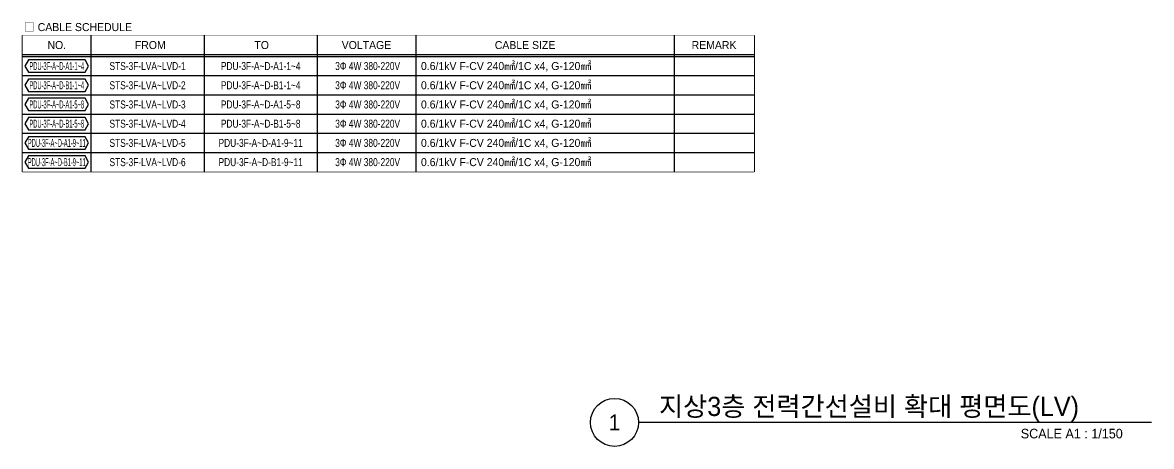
# Model space of a CAD drawing. Header units: millimetres. Extents: x 33932 to 374132, y 182625 to 847314.
# Drawn here: x 268590 to 321461, y 182625 to 202474 of the extents above; entities that cross this region are included whole.
import ezdxf
from ezdxf.enums import TextEntityAlignment as Align

# ---------------------------------------------------------------- set-up
doc = ezdxf.new("R2010")
doc.units = ezdxf.units.MM
doc.header["$LTSCALE"] = 150
for name, color, linetype in [('-----26 Electrical Cable Tray_HV_발전기 B', 103, 'Continuous'), ('-----29 Cable Schedule', 1, 'Continuous'), ('-----29 Indicator', 1, 'Continuous'), ('-----29 주기', 1, 'Continuous'), ('-----30 Text', 2, 'Continuous'), ('-----41 Drawing Title', 2, 'Continuous')]:
    doc.layers.add(name, color=color, linetype=linetype)
doc.styles.add('ELEC', font='')
doc.styles.get('ELEC').set_extended_font_data('Dotum')

msp = doc.modelspace()

# ---------------------------------------------------------------- linework, layer by layer
at = {"layer": '-----29 Cable Schedule', "color": 3}
msp.add_lwpolyline([(268590, 201872), (302851, 201872), (302851, 195489), (268590, 195489)], close=True, dxfattribs=at)
at = {"layer": '-----41 Drawing Title', "color": 7}
msp.add_line((321461, 183750), (297439, 183750), dxfattribs=at)
msp.add_circle((296314, 183750), 1125, dxfattribs=at)

# ---------------------------------------------------------------- texts
at = {"layer": '-----41 Drawing Title', "color": 2, "style": 'ELEC'}
msp.add_text('지상3층 전력간선설비 확대 평면도(LV)', height=900, dxfattribs=at).set_placement((298398, 184050))
at = {"layer": '-----41 Drawing Title', "color": 7, "style": 'ELEC'}
msp.add_text('1', height=750, dxfattribs=at).set_placement((296314, 183750), align=Align.MIDDLE)
at = {"layer": '-----41 Drawing Title', "style": 'ELEC'}
msp.add_text('SCALE A1 : 1/150', height=450, dxfattribs=at).set_placement((320119, 183000), align=Align.RIGHT)

# ---------------------------------------------------------------- next in the draw order: wipeouts: each hides what was drawn before it
at = {"color": 3}
msp.add_wipeout([(268590, 201872), (302851, 201872), (302851, 195489), (268590, 195489)], dxfattribs=at).dxf.layer = '-----26 Electrical Cable Tray_HV_발전기 B'

# ---------------------------------------------------------------- next in the draw order: linework, layer by layer
at = {"layer": '-----29 Cable Schedule'}
for p, q in [((271793, 201872), (271793, 200889)), ((277092, 201872), (277092, 200889)), ((282391, 201872), (282391, 200889)), ((287005, 201872), (287005, 200889)), ((299101, 201872), (299101, 200889))]:
    msp.add_line(p, q, dxfattribs=at)
at = {"layer": '-----29 Cable Schedule', "color": 3}
for p, q in [((268590, 200972), (302851, 200972)), ((268590, 200889), (302851, 200889))]:
    msp.add_line(p, q, dxfattribs=at)
at = {"layer": '-----29 Cable Schedule', "color": 1}
for p, q in [((271793, 200889), (271793, 195489)), ((277092, 200889), (277092, 195489)), ((282391, 200889), (282391, 195489)), ((287005, 200889), (287005, 195489)), ((299101, 200889), (299101, 195489)), ((268590, 199989), (302851, 199989)), ((268590, 199089), (302851, 199089)), ((268590, 198189), (302851, 198189)), ((268590, 197289), (302851, 197289)), ((268590, 196389), (302851, 196389))]:
    msp.add_line(p, q, dxfattribs=at)
at = {"layer": '-----29 주기'}
for points in [[(268869, 200728), (268702, 200439), (268869, 200150), (271514, 200150), (271681, 200439), (271514, 200728)], [(268869, 199828), (268702, 199539), (268869, 199250), (271514, 199250), (271681, 199539), (271514, 199828)], [(268869, 198928), (268702, 198639), (268869, 198350), (271514, 198350), (271681, 198639), (271514, 198928)], [(268869, 198028), (268702, 197739), (268869, 197450), (271514, 197450), (271681, 197739), (271514, 198028)], [(268869, 197128), (268702, 196839), (268869, 196550), (271514, 196550), (271681, 196839), (271514, 197128)], [(268869, 196228), (268702, 195939), (268869, 195650), (271514, 195650), (271681, 195939), (271514, 196228)]]:
    msp.add_lwpolyline(points, close=True, dxfattribs=at)

# ---------------------------------------------------------------- next in the draw order: texts
at = {"layer": '-----29 Indicator', "color": 2, "linetype": 'Continuous', "style": 'ELEC'}
msp.add_text('□ CABLE SCHEDULE', height=375, dxfattribs=at).set_placement((268652, 202263), align=Align.MIDDLE_LEFT)
at = {"layer": '-----30 Text', "style": 'ELEC'}
msp.add_text('NO.', height=375, dxfattribs=at).set_placement((270192, 201422), align=Align.MIDDLE)
for s, p in [('FROM', (274572, 201422)), ('TO', (279789, 201422)), ('VOLTAGE', (284696, 201422)), ('CABLE SIZE', (292124, 201422)), ('REMARK', (300976, 201422))]:
    msp.add_text(s, height=375, dxfattribs=at).set_placement(p, align=Align.MIDDLE_CENTER)
at = {"layer": '-----30 Text', "linetype": 'Continuous', "style": 'ELEC', "width": 0.45}
for s, p in [('PDU-3F-A~D-A1-1~4', (270192, 200439)), ('PDU-3F-A~D-B1-1~4', (270192, 199539)), ('PDU-3F-A~D-A1-5~8', (270192, 198639)), ('PDU-3F-A~D-B1-5~8', (270192, 197739)), ('PDU-3F-A~D-A1-9~11', (270192, 196839)), ('PDU-3F-A~D-B1-9~11', (270192, 195939))]:
    msp.add_text(s, height=375, dxfattribs=at).set_placement(p, align=Align.MIDDLE)
at = {"layer": '-----30 Text', "style": 'ELEC', "width": 0.8}
for s, p in [('STS-3F-LVA~LVD-1', (274443, 200439)), ('PDU-3F-A~D-A1-1~4', (279742, 200439)), ('3Φ 4W 380-220V', (284751, 200439)), ('STS-3F-LVA~LVD-2', (274443, 199539)), ('PDU-3F-A~D-B1-1~4', (279742, 199539)), ('3Φ 4W 380-220V', (284751, 199539)), ('STS-3F-LVA~LVD-3', (274443, 198639)), ('PDU-3F-A~D-A1-5~8', (279742, 198639)), ('3Φ 4W 380-220V', (284751, 198639)), ('STS-3F-LVA~LVD-4', (274443, 197739)), ('PDU-3F-A~D-B1-5~8', (279742, 197739)), ('3Φ 4W 380-220V', (284751, 197739)), ('STS-3F-LVA~LVD-5', (274443, 196839)), ('PDU-3F-A~D-A1-9~11', (279742, 196839)), ('3Φ 4W 380-220V', (284751, 196839)), ('STS-3F-LVA~LVD-6', (274443, 195939)), ('PDU-3F-A~D-B1-9~11', (279742, 195939)), ('3Φ 4W 380-220V', (284751, 195939))]:
    msp.add_text(s, height=375, dxfattribs=at).set_placement(p, align=Align.MIDDLE_CENTER)
at = {"layer": '-----30 Text', "style": 'ELEC'}
for p in [(287249, 200439), (287249, 199539), (287249, 198639), (287249, 197739), (287249, 196839), (287249, 195939)]:
    msp.add_text('0.6/1kV F-CV 240㎟/1C x4, G-120㎟', height=375, dxfattribs=at).set_placement(p, align=Align.MIDDLE_LEFT)

doc.saveas('drawing.dxf')
